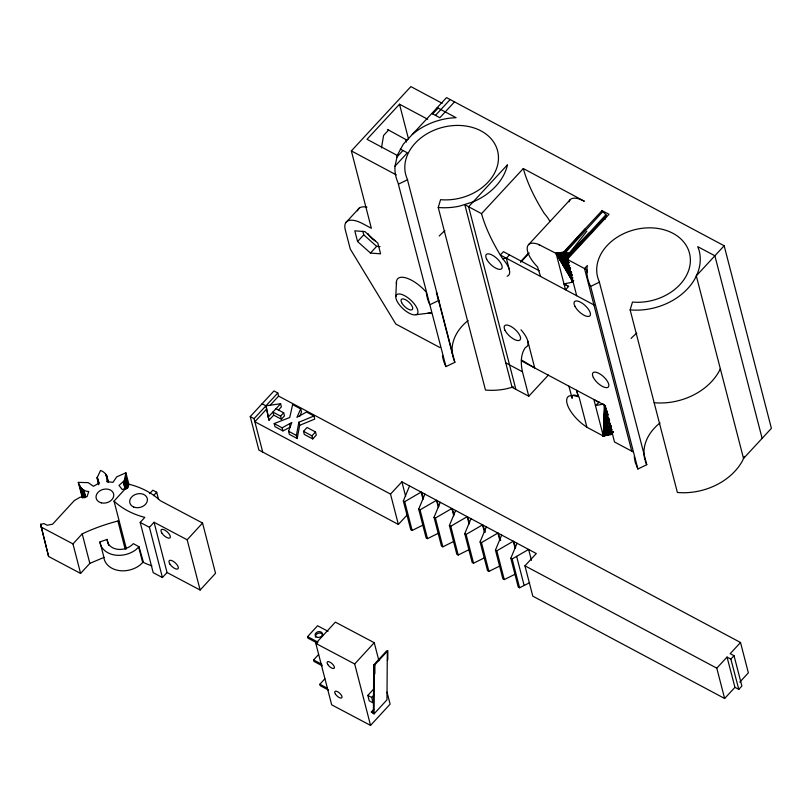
<?xml version="1.0" encoding="UTF-8"?>
<svg xmlns="http://www.w3.org/2000/svg" width="812" height="812" viewBox="0 0 812 812"><rect width="100%" height="100%" fill="white"/><g stroke="black" fill="none" stroke-linecap="round" stroke-linejoin="round"><path stroke-width="1.22" d="M371.328 711.992L374.048 713.88L386.979 699.822L387.314 651.224L386.654 650.879L373.723 664.937L373.398 713.078L371.328 711.992L373.753 709.353M374.048 713.88L374.373 665.292L387.862 650.625L387.801 659.659L387.253 660.257M374.921 664.693L374.86 673.727L374.312 674.325M520.989 329.814A20.046 8.232 42.8 0 1 525.537 347.384A105.56 43.33 42.8 0 0 521.385 359.929L521.324 362.122A105.56 43.33 42.8 0 0 522.461 371.784L528.785 396.226L548.384 375.053M395.82 296.573L396.449 281.754M128.935 484.591L125.89 472.787L116.725 476.857L112.98 482.338L106.656 481.628C108.93 476.654 104.992 472.005 100.546 470.442L97.186 477.649L99.115 483.15L93.421 486.286L88.183 482.622L78.317 482.389L82.286 497.746M127.89 487.484L122.236 489.555L118.999 485.403L124.317 480.724L125.89 472.787M521.345 360.812L593.876 399.494L603.326 436.014L610.949 434.593L612.948 432.563L603.326 436.014L586.914 427.264L582.377 423.976A24.898 10.221 42.8 0 1 568.989 396.023L572.988 395.403L579.047 396.855L586.832 426.939M599.418 402.082L595.46 405.584L603.265 404.122L604.351 404.63L604.686 410.121L605.681 410.75L603.326 436.014L611 434.034L612.695 432.238M611.74 433.192L603.326 436.014L604.595 409.278L605.62 405.99M608.817 418.373L603.326 436.014L613.101 432.278M513.681 386.908L506.708 388.735A57.459 44.142 -14.5 0 1 485.474 390.064L438.236 207.476L440.571 199.671A47.451 36.449 -14.5 0 0 498.416 159.741A47.451 36.449 -14.5 0 0 445.179 126.743A47.451 36.449 -14.5 0 0 407.289 179.046L454.862 362.294L445.981 366.608L397.931 182.497A57.459 44.142 -14.5 0 1 394.997 166.196L397.484 154.909L403.371 144.1L446.519 97.613L724.162 245.762L771.4 428.35L743.538 458.445L696.3 275.867L724.162 245.762M607.163 411.917L603.326 436.014L613.182 431.984M610.218 425.255L609.924 427.163L603.326 436.014L604.351 404.63L605.336 408.436M381.478 147.885L383.589 135.472L388.623 130.021M297.202 438.531L296.4 435.435L298.877 422.23L313.96 415.988L314.751 419.083L299.679 425.326L297.202 438.531L289.356 434.339L288.554 431.243L291.843 422.473L282.129 427.822L274.192 423.58L289.732 417.51L292.635 404.62L300.704 408.923L301.506 412.019L299.79 416.18M611.791 431.811L603.326 436.014L608.675 418.281L603.326 436.014L613.06 431.517M744.472 456.415L742.401 460.911A57.459 44.142 -14.5 0 1 677.381 492.468L630.142 309.88L632.477 302.074A47.451 36.449 -14.5 0 0 690.322 262.144A47.451 36.449 -14.5 0 0 637.085 229.146A47.451 36.449 -14.5 0 0 599.185 281.439L646.768 464.697L637.877 469.011L635.207 462.251L634.233 456.791M300.704 408.923L296.928 417.338L306.53 412.029L313.96 415.988M423.356 524.887L412.141 530.449L410.77 529.718L403.331 500.943L409.563 485.921M438.713 533.078L427.488 538.64L426.127 537.909L418.687 509.134L424.92 494.112M454.06 541.269L442.844 546.831L441.484 546.1L434.034 517.315L440.266 502.303M469.417 549.46L458.201 555.022L456.831 554.291L449.391 525.506L455.623 510.494M484.774 557.651L473.548 563.213L472.188 562.483L464.748 533.697L470.98 518.685M500.121 565.842L488.905 571.404L487.545 570.674L480.095 541.888L486.327 526.876M515.478 574.033L504.262 579.595L502.892 578.865L495.452 550.079L501.684 535.067M529.708 582.712L519.578 587.766L518.249 587.056L510.809 558.27L517.041 543.258M611.832 431.284L603.326 436.014L610.502 423.346L608.878 423.123L603.326 436.014L612.248 431.314M720.315 368.699L719.178 371.165A57.459 44.142 -14.5 0 1 654.157 402.722M576.693 295.741L567.294 259.363L609.03 214.287L602.007 210.643L563.731 251.984L556.108 253.405L566.471 259.089L568.877 262.347L567.517 263.129L567.253 264.844L570.531 268.518L568.583 270L568.674 270.843L570.714 275.501L570.115 276.425L572.531 281.531L571.79 282.373L563.975 283.835L568.603 286.423L565.517 289.772L556.108 253.405L538.183 244.239A24.807 10.18 42.8 0 0 527.191 248.289A24.807 10.18 42.8 0 0 537.544 266.945L540.569 276.456M573.739 280.901L572.531 281.531L556.108 253.405L569.405 253.09L586.822 231.227M589.248 233.562L570.745 254.613L566.116 256.775L565.477 258.47L568.014 255.668M585.076 228.933L564.046 252.471L556.108 253.405L570.45 277.227L572.957 277.877M566.553 253.121L556.108 253.405L567.253 264.844L568.928 262.966M570.45 277.227L572.135 275.339M571.709 272.355L568.674 270.843L570.369 268.975M606.381 408.253L604.686 410.121L603.326 436.014L612.167 429.538L609.66 428.888L609.335 428.086L611.04 426.27M609.589 420.636L607.883 422.504L608.878 423.123M573.962 250.867L566.471 259.089L568.096 259.312M575.617 249.04L593.196 229.847M588.994 234.566L570.44 254.897L556.108 253.405L570.115 276.425L571.831 274.608M602.007 210.643L605.904 214.744L570.41 253.293L556.108 253.405L570.714 275.501L572.084 274.73L569.669 271.472L571.293 271.685M151.874 565.873A81.149 62.351 -14.5 0 1 143.501 562.483L139.004 546.76L133.31 543.644A14.778 11.358 -14.5 0 1 117.09 549.216A14.778 11.358 -14.5 0 1 107.133 539.401L99.947 541.949L103.946 557.418L89.838 563.386L80.591 573.424L72.968 543.908L82.205 533.86L88.802 530.886A163.374 125.535 -14.5 0 1 115.852 521.548L117.913 521.03L119.384 521.812M126.408 548.973L114.025 501.085L129.423 484.338A81.149 62.362 -14.5 0 1 160.218 500.639L202.553 523.04L215.535 573.302L200.138 590.04L167.049 572.531L154.057 522.268L149.428 527.292L162.43 577.555L167.049 572.531M149.672 493.655L152.849 490.194L156.696 492.234L158.533 499.319M153.519 495.696L156.696 492.234M162.43 577.555L153.184 572.653L140.192 522.4L144.81 517.376A81.149 62.351 -14.5 0 1 114.025 501.085M200.138 590.04L187.156 539.787L202.553 523.04M567.091 255.76L565.375 257.617L556.108 253.405L568.674 270.843M570.298 268.133L568.583 270L556.108 253.405L570.694 253.608L570.846 254.227L556.108 253.405L569.324 269.158M317.33 643.084L307.931 638.11L307.555 636.659L317.563 625.768L328.018 631.3M386.999 692.088L390.115 704.136L370.556 725.4L331.682 704.826L315.807 643.398L335.366 622.134L374.241 642.708L378.91 660.775M322.313 665.84L313.95 661.415L313.574 659.953L318.588 654.513M328.586 690.129L320.232 685.704L319.857 684.252L324.861 678.812M370.556 725.4L354.682 663.972L374.241 642.708M367.836 695.417L371.703 697.457L373.104 702.877L369.237 700.827L367.836 695.417L373.693 689.053M371.703 697.457L374.21 694.737M371.47 712.52L373.084 710.754M567.771 254.978L566.116 256.775L556.108 253.405L570.531 268.518L567.253 264.844M611.334 425.64L609.924 427.163L611.294 426.391M440.023 347.597L395.84 324.039L350.266 249.03L345.465 230.466A28.948 11.886 42.8 0 1 362.893 223.757L371.368 228.284L351.352 150.91L410.872 86.6L442.205 103.307M427.721 119.262L399.504 104.21L367.024 139.299L397.088 155.346M432.735 113.934L438.125 108.108M396.804 157.173L402.996 150.484M435.465 115.395L450.142 99.541M394.997 166.196L407.37 152.829L400.255 149.032M454.517 101.876L439.85 117.73L431.832 113.457M345.79 222.681L359.229 208.136M357.574 241.54L354.793 230.821L364.923 231.603L377.824 243.113L380.605 253.831L370.475 253.05L357.574 241.54L363.756 234.861L362.832 231.288M370.475 253.05L376.656 246.361L380.036 246.625M407.299 514.788L398.367 524.44L258.876 450.021L250.228 416.597L273.969 390.948L277.805 392.998L278.607 396.094L740.524 642.505L748.359 672.843L739.762 682.131M262.712 452.071L254.065 418.647L277.805 392.998M99.947 541.949L100.201 543.715A22.31 17.143 -14.5 0 0 136.091 549.531L139.004 546.76M270.132 405.249L278.607 396.094M276.009 408.7L283.682 412.79L284.484 415.886L281.388 419.236L280.587 416.14L272.913 412.039L273.715 415.135L269.026 420.2L268.224 417.104L280.597 403.737L281.388 406.832L278.333 410.141M103.946 557.418L104.2 559.184A22.31 17.143 -14.5 0 0 140.09 565.01L143.003 562.229M280.587 416.14L283.682 412.79M507.124 276.212A20.046 8.232 42.8 0 0 502.577 258.642L500.111 254.663A158.137 64.909 42.8 0 1 481.546 213.647L523.304 168.541L584.346 201.224L579.849 199.214A24.807 10.18 42.8 0 0 569.039 201.802M303.495 431.324L307.068 427.467L315.523 431.974L316.325 435.07L312.752 438.927L304.297 434.42L303.495 431.324L311.95 435.831L312.752 438.927M311.95 435.831L315.523 431.974M502.577 258.642L506.353 258.236L509.449 254.897L539.239 270.761M528.612 244.605L570.278 199.579M521.385 260.804L528.257 253.385M520.583 262.327L529.18 253.039M602.616 211.79L565.132 252.979L563.731 251.984M595.734 227.096L599.966 222.529M602.504 219.788L604.199 217.961L605.316 219.098M605.904 214.744A2.913 1.198 42.8 0 1 606.29 216.236L570.745 254.613L556.108 253.405L566.918 264.042L568.623 262.225M398.367 524.44L390.521 494.102L401.889 481.831L536.306 553.54L524.938 565.812L532.784 596.14L724.629 698.482L734.951 687.338L727.034 657.081L716.783 668.154L724.629 698.482M610.949 434.593L612.654 432.745M740.524 642.505L730.201 653.66L734.038 655.71L741.884 686.038L738.788 689.378L734.951 687.338M738.788 689.378L730.871 659.121L734.038 655.71M571.79 282.373L573.495 280.546M569.405 253.09L588.974 233.034M607.792 421.661L609.497 419.855M608.198 414.719L606.462 416.505L603.326 436.014L610.756 429.396M611.395 427.092L603.326 436.014L607.549 417.013L606.128 415.703L605.681 410.75L607.305 410.963M403.331 500.943L404.691 501.664L421.154 492.102L423.032 499.38M418.687 509.134L420.048 509.855L436.511 500.293L438.389 507.571M434.034 517.315L435.405 518.046L451.858 508.485L453.746 515.762M449.391 525.506L450.751 526.237L467.215 516.676L469.092 523.953M464.748 533.697L466.108 534.428L482.561 524.867L484.449 532.144M480.095 541.888L481.465 542.619L497.918 533.058L499.806 540.335M495.452 550.079L496.812 550.81L513.275 541.249L515.153 548.526M510.809 558.27L512.128 558.981L528.622 549.44L531.454 560.361M608.097 414.008L606.726 414.79L605.681 410.75M274.192 423.58L274.984 426.676L282.931 430.918L290.28 427.102L289.488 424.006M398.753 184.009L407.644 179.696M637.877 469.011L590.659 286.403L599.54 282.099M80.591 573.424L48.608 556.504L40.6 524.288L44.061 523.628L47.106 525.242L52.577 524.207L74.328 500.557L80.175 497.167L87.036 496.66L88.762 491.504C83.352 491.514 79.505 487.332 78.317 482.389M280.597 403.737L265.94 405.817L262.093 403.777M416.16 314.701A14.108 5.796 42.8 0 0 407.512 297.476A14.108 5.796 42.8 0 0 396.997 301.1A14.108 5.796 42.8 0 0 416.16 314.701L431.304 312.823A24.187 9.927 42.8 0 1 428.066 313.158M568.339 265.351L569.75 265.494M569.943 255.151L556.108 253.405L567.517 263.129M567.334 256.145L556.108 253.405L568.877 262.347M538.447 244.595L539.777 244.97M569.983 253.141L570.694 253.608M154.057 522.268L187.156 539.787M140.192 522.4L149.428 527.292M373.723 664.937L374.373 665.292M307.555 636.659L317.999 642.18M315.807 643.398L354.682 663.972M313.574 659.953L321.938 664.378M40.986 526.978L72.968 543.908M319.857 684.252L327.165 688.119M437.232 107.641L456.09 117.699L450.914 118.024A57.459 44.142 -14.5 0 0 412.293 134.467M481.546 213.647L464.85 204.746L512.088 387.324L528.785 396.226M567.294 259.363L586.914 269.838L587.553 272.294M351.352 150.91L396.297 174.895M564.289 284.119L568.603 286.423M509.449 254.897L503.44 251.669L500.334 255.009L593.927 304.926M593.876 399.494L605.062 405.452L614.501 441.972L633.35 452.01M505.764 362.873L522.461 371.784M273.715 415.135L281.388 419.236M727.034 657.081L730.871 659.121M288.554 431.243L296.4 435.435M250.228 416.597L254.065 418.647M390.521 494.102L254.866 421.743L266.732 408.913L265.94 405.817L268.224 417.104M524.938 565.812L716.783 668.154M387.486 129.453L406.954 140.151M594.81 400.042L598.545 402.244M521.385 359.929L534.712 367.958L527.78 341.01M363.756 234.861L376.656 246.361M572.643 279.318L571.546 277.734L572.531 281.531M590.659 286.403C587.32 280.079 586.142 272.588 587.33 265.524L584.518 268.559L631.746 451.157M445.981 366.608L445.169 365.075A57.459 44.142 -14.5 0 1 442.449 355.483M646.768 464.697L646.423 464.028A47.451 36.459 -14.5 0 1 645.205 460.8M454.862 362.294L453.37 358.386M437.363 296.481L438.856 300.389L429.974 304.703L429.162 303.18A57.449 44.142 -14.5 0 1 426.32 292.482M513.529 541.381L515.63 547.349M498.172 533.19L500.689 540.345M482.815 524.999L485.343 532.154M467.468 516.808L469.569 522.776M452.111 508.616L454.212 514.585M436.754 500.425L438.856 506.394M421.408 492.245L423.509 498.203M578.377 396.632L576.611 390.267L578.195 396.357A9.988 4.111 42.9 0 0 573.231 395.271L572.724 395.535A9.988 4.111 42.9 0 0 571.963 397.687L572.105 398.459M571.963 397.687L568.928 386.177M506.353 258.236L509.357 269.838M762.123 438.368L714.875 255.79L697.762 246.655L699.112 250.461A57.449 44.142 -14.5 0 1 697.701 272.822L695.163 278.323A57.449 44.142 -14.5 0 1 630.142 309.88M569.669 271.472L570.714 275.501M515.864 389.334L468.625 206.755L507.48 164.785A57.459 44.142 -14.5 0 1 473.183 201.833L459.46 206.157A57.459 44.142 -14.5 0 1 438.236 207.476M516.625 556.382L524.065 585.168M399.504 104.21L408.497 138.964M405.807 139.583L406.436 142.029M512.128 558.981L519.578 587.766M496.812 550.81L504.262 579.595M481.465 542.619L488.905 571.404M466.108 534.428L473.548 563.213M450.751 526.237L458.201 555.022M435.405 518.046L442.844 546.831M420.048 509.855L427.488 538.64M401.889 481.831L405.655 496.386M404.691 501.664L412.141 530.449M298.877 422.23L299.679 425.326M282.129 427.822L282.931 430.918M125.647 475.802L128.397 486.429M125.566 476.857L128.002 486.307M125.403 477.821L127.849 487.271M125.18 478.704L127.626 488.144M124.906 479.476L127.048 487.748M124.622 480.156L126.753 488.418M124.317 480.724L126.449 488.997M124.013 481.212L125.85 488.296M123.749 481.587L125.576 488.672M123.505 481.871L125.332 488.956M123.322 482.064L125.149 489.149M138.69 547.105L142.689 562.574M106.717 475.73L108.554 482.48M106.443 475.203L108.28 482.287M106.067 474.624L107.905 481.709M117.913 521.03L125.231 549.379M105.59 473.985L106.199 476.35M97.278 477.05L98.81 482.957M97.186 477.649L98.678 484.064M97.166 478.572L98.729 484.794M107.133 539.401L108.676 545.349M83.859 490.143L85.686 497.228M83.656 490.072L85.483 497.157M83.423 489.961L85.25 497.045M83.108 489.788L84.935 496.873M82.733 489.545L84.864 497.807M82.296 489.21L84.438 497.482M81.839 488.794L83.971 497.056M81.342 488.266L83.788 497.715M80.845 487.647L83.291 497.096M80.358 486.916L83.108 497.543M79.911 486.073L82.956 497.878M79.495 485.109L82.54 496.924M82.205 533.86L89.838 563.386M40.6 524.288L48.608 556.504M266.965 410.04L269.026 420.2M452.619 355.25L452.994 357.3M436.795 294.37L436.43 292.32L452.436 354.215L452.182 352.794A47.451 36.459 -14.5 0 1 468.118 320.527M523.304 168.541A158.137 64.909 42.8 0 0 544.334 213.536A20.046 8.232 42.8 0 1 549.765 221.229M439.201 236.038A47.451 36.459 -14.5 0 1 444.905 230.791M644.89 459.704A47.451 36.459 -14.5 0 1 660.024 422.93M631.097 338.442A47.451 36.459 -14.5 0 1 636.801 333.184M357.473 210.826A28.948 11.886 42.8 0 1 366.943 207.182M375.245 240.89A8.465 3.481 42.8 0 1 367.948 233.643M396.56 284.038A24.187 9.927 42.8 0 1 405.411 277.745A24.187 9.927 42.8 0 1 425.813 291.63M315.624 637.105A3.745 2.883 -14.5 0 1 318.213 633.269A3.745 2.883 -14.5 0 1 322.75 634.842M401.635 302.663A7.491 3.075 42.8 0 0 411.806 309.88A7.491 3.075 42.8 0 0 407.218 300.744A7.491 3.075 42.8 0 0 401.635 302.663M593.318 377.418A10.475 4.304 42.8 0 0 607.549 387.517A10.475 4.304 42.8 0 0 601.124 374.728A10.475 4.304 42.8 0 0 593.318 377.418M486.632 259.14A10.475 4.304 42.8 0 0 500.862 269.239A10.475 4.304 42.8 0 0 494.437 256.45A10.475 4.304 42.8 0 0 486.632 259.14M574.906 306.246A10.475 4.304 42.8 0 0 589.126 316.345A10.475 4.304 42.8 0 0 582.712 303.556A10.475 4.304 42.8 0 0 574.906 306.246M505.034 330.332A10.475 4.304 42.8 0 0 519.254 340.431A10.475 4.304 42.8 0 0 512.839 327.642A10.475 4.304 42.8 0 0 505.034 330.332M161.832 533.027A5.989 2.466 42.6 0 0 169.962 537.909A5.989 2.466 42.6 0 0 165.191 530.317A5.989 2.466 42.6 0 0 161.832 533.027M169.982 564.218A5.989 2.466 42.6 0 0 178.051 568.765A5.989 2.466 42.6 0 0 172.926 561.112A5.989 2.466 42.6 0 0 169.982 564.218M101.338 502.851A8.993 6.902 -14.5 0 0 113.721 494.406A8.993 6.902 -14.5 0 0 99.643 490.976A8.993 6.902 -14.5 0 0 101.338 502.851M133.665 507.013A8.993 6.902 -14.5 0 0 147.419 500.202A8.993 6.902 -14.5 0 0 134.589 494.823A8.993 6.902 -14.5 0 0 133.665 507.013M335.397 694.057A4.679 1.928 42.6 0 0 341.75 697.863A4.679 1.928 42.6 0 0 338.015 691.936A4.679 1.928 42.6 0 0 335.397 694.057M327.764 664.5A4.679 1.928 42.6 0 0 334.108 668.317A4.679 1.928 42.6 0 0 330.382 662.379A4.679 1.928 42.6 0 0 327.764 664.5M317.39 637.359A3.745 2.883 -14.5 0 0 322.476 633.776A3.745 2.883 -14.5 0 0 316.568 632.436A3.745 2.883 -14.5 0 0 317.39 637.359"/></g></svg>
